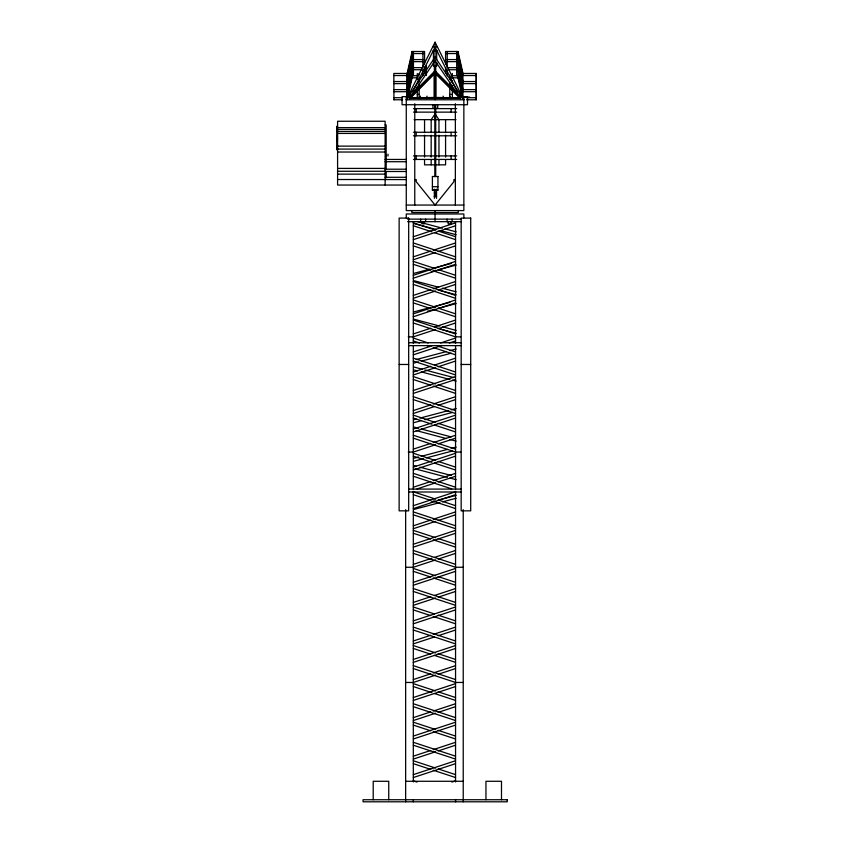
<?xml version="1.0" encoding="UTF-8"?>
<svg xmlns="http://www.w3.org/2000/svg" width="844" height="844" viewBox="0 0 844 844"><rect width="100%" height="100%" fill="white"/><g stroke="black" fill="none" stroke-linecap="round" stroke-linejoin="round"><path stroke-width="1.27" d="M407.219 73.133L407.146 99.782L407.146 73.46L412.115 51.495L424.553 51.495L424.553 64.049M407.146 97.714L412.115 75.738L416.989 75.738M407.42 98.558L412.115 77.817L412.115 51.495M419.858 98.558L420.407 96.121M426.463 98.558L427.022 96.121M435.061 42.2L406.27 99.782L463.852 99.782L435.061 42.2L435.061 99.782M412.727 91.732L435.061 47.053L457.406 91.732M412.674 93.906L435.061 60.757L457.459 93.906M435.24 113.697L431.168 119.658L431.168 132.571M409.783 98.695L434.164 74.156M413.317 236.731L455.549 222.837M413.317 239.643L455.549 225.759M413.317 256.829L430.714 251.111M433.194 250.299L455.549 242.945M413.317 259.752L435.673 252.398M438.163 251.575L455.549 245.857M413.317 275.292L455.549 261.397M413.317 278.203L455.549 264.309M413.317 295.389L430.714 289.671M433.194 288.859L455.549 281.506M413.317 298.301L435.673 290.948M438.163 290.136L455.549 284.417M413.317 313.841L455.549 299.958M413.317 316.753L455.549 302.869M413.317 333.95L430.714 328.232M434.438 327.008L455.549 320.055M435.673 329.508L413.317 336.861L408.201 336.861M438.163 328.696L455.549 322.978M413.317 351.927L431.949 345.797M440.642 342.938L455.549 338.043M413.317 354.839L441.887 345.449M449.335 342.991L455.549 340.955M413.317 372.035L430.714 366.317M434.438 365.083L455.549 358.141M413.317 374.947L435.673 367.594M438.163 366.781L455.549 361.053M413.317 390.487L455.549 376.593M413.317 393.399L455.549 379.515M413.317 410.585L430.714 404.867M433.194 404.054L455.549 396.701M413.317 413.507L434.438 406.555M438.163 405.331L455.549 399.613M413.317 429.037L455.549 415.153M413.317 431.959L455.549 418.065M413.317 449.145L430.714 443.427M433.194 442.615L455.549 435.261M435.673 444.704L413.317 452.057L408.201 452.057M438.163 443.891L455.549 438.173M413.317 467.122L455.549 453.239M413.317 470.045L455.549 456.15M413.317 487.231L430.714 481.513M433.194 480.69L455.549 473.347M417.052 488.919L435.673 482.789M438.163 481.977L455.549 476.259M413.317 505.683L455.549 491.799M413.317 508.594L455.549 494.711M413.317 525.791L430.714 520.073M433.194 519.25L455.549 511.897M413.317 528.703L435.673 521.349M438.163 520.526L455.549 514.808M413.317 544.243L455.549 530.348M413.317 547.155L455.549 533.271M413.317 564.341L431.949 558.222M434.438 557.399L455.549 550.457M435.673 559.91L413.317 567.263L405.647 567.263M438.163 559.087L455.549 553.369M413.317 582.328L455.549 568.434M413.317 585.24L455.549 571.346M413.317 602.426L430.714 596.708M434.438 595.484L455.549 588.542M413.317 605.338L435.673 597.985M438.163 597.172L455.549 591.454M413.317 620.878L455.549 606.994M413.317 623.8L455.549 609.906M413.317 640.986L430.714 635.268M433.194 634.445L455.549 627.103M413.317 643.898L434.438 636.956M438.163 635.732L455.549 630.014M413.317 659.438L455.549 645.554M413.317 662.35L455.549 648.466M413.317 679.547L430.714 673.828M433.194 673.006L455.549 665.652M435.673 675.105L413.317 682.458L405.647 682.458M438.163 674.282L455.549 668.564M413.317 697.524L455.549 683.64M413.317 700.436L455.549 686.552M413.317 717.632L430.714 711.903M433.194 711.091L455.549 703.738M413.317 720.544L435.673 713.191M438.163 712.368L455.549 706.65M413.317 736.084L455.549 722.19M413.317 738.996L455.549 725.101M413.317 756.182L430.714 750.464M433.194 749.651L455.549 742.298M413.317 759.094L435.673 751.74M438.163 750.928L455.549 745.21M413.317 774.634L455.549 760.75M413.317 777.546L455.549 763.662M451.825 782.082L455.549 780.848M413.676 273.403L429.923 269.109M432.423 268.445L451.171 263.486M431.178 271.694L434.924 270.692M438.68 269.7L456.171 265.079M413.676 311.963L429.923 307.659M433.679 306.667L449.926 302.374M427.423 311.236L434.924 309.252M438.68 308.26L456.171 303.629M416.176 359.565L446.17 351.632M449.926 350.64L456.171 348.983M413.676 363.142L418.677 361.823M421.177 361.158L451.171 353.225M413.676 419.774L416.176 419.109M419.932 418.118L448.67 410.511M451.171 409.857L456.171 408.528M413.676 422.686L421.177 420.702M424.922 419.711L452.426 412.442M413.676 458.334L418.677 457.005M421.177 456.351L447.425 449.398M451.171 448.407L456.171 447.088M413.676 461.246L423.677 458.598M426.178 457.933L452.426 450.991M431.178 501.969L434.924 500.977M438.68 499.986L456.171 495.354M413.676 509.512L439.924 502.57M442.425 501.906L456.171 498.266M437.941 176.501L437.941 190.143L432.402 190.143L432.402 176.501M434.407 189.657L432.402 190.1L437.941 190.1L436.506 189.657M432.634 47.053L437.487 47.053M432.634 51.284L437.487 51.284M466.595 99.782L476.29 99.782L476.29 73.46L462.987 73.46L458.007 51.495L445.579 51.495L445.579 64.049M424.553 53.562L412.115 53.562L407.146 75.538L393.842 75.538M445.579 53.562L458.007 53.562L462.987 75.538L476.29 75.538M424.553 59.576L412.115 59.576L407.146 81.541L393.842 81.541M445.579 59.576L458.007 59.576L462.987 81.541L476.29 81.541M424.553 61.644L412.115 61.644L407.146 83.619L393.842 83.619M445.579 61.644L458.007 61.644L462.987 83.619L476.29 83.619M421.715 69.725L412.115 69.725L407.146 91.701L393.842 91.701M422.907 69.725L424.553 69.725M445.579 69.725L447.225 69.725M448.407 69.725L458.007 69.725L462.987 91.701L476.29 91.701M407.146 73.46L393.842 73.46L393.937 99.782M425.555 74.852L426.178 74.852L426.178 73.08M451.962 75.738L458.007 75.738L462.987 97.714M412.115 77.817L417.094 77.817M451.793 77.817L458.007 77.817L462.343 96.954M393.842 89.622L407.146 89.622L412.115 67.657L422.907 67.657L422.907 51.495M476.29 89.622L462.987 89.622L458.007 67.657L447.225 67.657L447.225 51.495M417.284 94.412L419.141 94.412M449.799 94.412L452.352 94.412M463.525 97.102L469.57 97.102M411.081 97.609L459.052 97.609M393.842 97.714L402.335 97.714M466.595 97.714L476.29 97.714M411.081 98.178L459.052 98.178M393.842 99.782L402.546 99.782M413.465 108.612L456.709 108.612M413.465 112.136L456.709 112.136M414.109 119.658L456.024 119.658M385.128 124.923L386.172 124.923L386.172 168.8M336.745 126.811L337.589 126.811M336.745 127.286L337.589 127.286M337.589 127.623L385.128 127.623M336.745 129.406L385.128 129.48M336.745 130.451L337.589 130.451M337.589 131.453L385.128 131.453M413.465 132.265L456.709 132.265M337.589 133.426L385.128 133.426M413.465 135.789L456.709 135.789M336.745 136.211L337.589 136.211M336.745 138.258L337.589 138.258M336.745 138.796L337.589 138.796M336.745 140.843L337.589 140.843M336.745 145.727L337.589 145.727M337.589 146.128L385.128 146.128M336.745 146.677L337.589 146.677M336.745 146.782L337.589 146.782M337.589 149.093L385.128 149.093M336.745 149.261L337.589 149.261M337.589 152.025L385.128 152.025M413.465 155.918L456.709 155.918M385.128 159.442L406.27 159.442M413.465 159.442L456.709 159.442M385.128 161.721L406.27 161.721M337.589 168.41L385.128 168.41M385.128 169.211L406.27 169.211M337.589 171.269L385.128 171.269M385.128 171.49L406.27 171.49M337.589 174.128L385.128 174.128M432.402 176.512L437.941 176.512M385.128 177.293L406.27 177.293M337.589 179.519L406.27 179.572M414.773 179.572L416.208 179.572L416.208 181.65L435.061 205.06L453.924 181.65L453.924 179.572L455.359 179.572M406.27 185.047L337.589 185.047L337.589 121.251L385.128 121.251L385.128 185.047M432.402 186.714L437.941 186.714M434.407 192.073L436.506 192.01M434.407 192.559L436.506 192.559M434.407 193.677L436.506 193.677M434.407 195.196L436.506 195.059M434.407 196.272L436.506 196.272M434.407 196.441L436.506 196.452M434.407 196.631L436.506 196.631M406.27 205.06L463.852 205.06M407.578 219.134L461.246 219.134M407.578 221.666L461.246 221.666M460.666 336.861L455.549 336.861L413.317 322.978M408.675 342.717L461.172 342.717M408.675 345.629L461.172 345.629M399.138 364.471L408.675 364.471M461.172 364.471L470.709 364.471M460.666 452.057L455.549 452.057L413.317 438.173M408.675 489.087L461.172 489.087M408.675 491.999L461.172 491.999M463.229 567.263L455.549 567.263L413.317 553.369M463.229 682.458L455.549 682.458L413.317 668.564M405.647 781.28L463.229 781.28M417.432 221.592L442.425 228.207M444.925 228.861L456.171 231.847M413.676 223.512L436.179 229.462M439.924 230.454L456.171 234.759M413.676 280.619L438.68 287.224M442.425 288.215L456.171 291.855M438.68 290.146L456.171 294.767M413.676 319.169L439.924 326.111M442.425 326.776L456.171 330.415M439.924 329.033L456.171 333.327M413.676 366.971L422.433 369.282M424.922 369.946L453.671 377.553M413.676 369.883L417.432 370.875M421.177 371.866L449.926 379.473M452.426 380.138L456.171 381.129M413.676 426.98L418.677 428.309M421.177 428.974L451.171 436.907M416.176 430.556L446.17 438.5M449.926 439.492L456.171 441.138M413.676 465.54L416.176 466.204M419.932 467.196L451.171 475.457M414.931 468.789L447.425 477.387M449.926 478.042L456.171 479.698M413.317 222.837L435.673 230.19M438.163 231.013L455.549 236.731M413.317 225.759L431.949 231.878M434.438 232.701L455.549 239.643M413.317 242.945L455.549 256.829M413.317 245.857L455.549 259.752M413.317 261.397L435.673 268.751M438.163 269.563L455.549 275.292M413.317 264.309L430.714 270.027M433.194 270.85L455.549 278.203M413.317 281.506L455.549 295.389M413.317 284.417L455.549 298.301M413.317 299.958L435.673 307.311M438.163 308.123L455.549 313.841M413.317 302.869L430.714 308.587M433.194 309.4L455.549 316.753M413.317 320.055L455.549 333.95M413.317 338.043L428.224 342.938M438.163 346.209L455.549 351.927M413.317 340.955L419.531 342.991M426.98 345.449L429.469 346.262M433.194 347.485L455.549 354.839M413.317 358.141L455.549 372.035M413.317 361.053L455.549 374.947M413.317 376.593L435.673 383.946M438.163 384.769L455.549 390.487M413.317 379.515L430.714 385.233M433.194 386.046L455.549 393.399M413.317 396.701L455.549 410.585M413.317 399.613L455.549 413.507M413.317 415.153L435.673 422.506M438.163 423.319L455.549 429.037M413.317 418.065L431.949 424.194M434.438 425.007L455.549 431.959M413.317 435.261L455.549 449.145M413.317 453.239L435.673 460.592M438.163 461.404L455.549 467.122M413.317 456.15L431.949 462.28M434.438 463.092L455.549 470.045M413.317 473.347L455.549 487.231M413.317 476.259L451.825 488.919M413.317 491.799L435.673 499.152M438.163 499.964L455.549 505.683M413.317 494.711L430.714 500.429M433.194 501.241L455.549 508.594M413.317 511.897L455.549 525.791M413.317 514.808L455.549 528.703M413.317 530.348L435.673 537.702M438.163 538.525L455.549 544.243M413.317 533.271L430.714 538.989M433.194 539.801L455.549 547.155M413.317 550.457L455.549 564.341M413.317 568.434L435.673 575.787M438.163 576.61L455.549 582.328M413.317 571.346L430.714 577.064M433.194 577.887L455.549 585.24M413.317 588.542L455.549 602.426M413.317 591.454L455.549 605.338M413.317 606.994L434.438 613.936M438.163 615.16L455.549 620.878M413.317 609.906L430.714 615.624M433.194 616.447L455.549 623.8M413.317 627.103L455.549 640.986M413.317 630.014L455.549 643.898M413.317 645.554L435.673 652.908M438.163 653.72L455.549 659.438M413.317 648.466L430.714 654.184M434.438 655.408L455.549 662.35M413.317 665.652L455.549 679.547M413.317 683.64L435.673 690.983M438.163 691.806L455.549 697.524M413.317 686.552L431.949 692.671M434.438 693.494L455.549 700.436M413.317 703.738L455.549 717.632M413.317 706.65L455.549 720.544M413.317 722.19L435.673 729.543M438.163 730.366L455.549 736.084M413.317 725.101L430.714 730.82M433.194 731.642L455.549 738.996M413.317 742.298L455.549 756.182M413.317 745.21L455.549 759.094M413.317 760.75L435.673 768.103M438.163 768.916L455.549 774.634M413.317 763.662L430.714 769.38M433.194 770.203L455.549 777.546M413.317 780.848L417.052 782.082M435.968 74.156L460.349 98.695M434.892 113.697L438.964 119.658L438.964 132.571M462.913 99.455L462.913 73.133M449.725 96.121L450.274 98.558M443.111 96.121L443.659 98.558M501.494 799.732L501.494 781.28L485.954 781.28L485.954 799.732M476.195 73.46L476.195 99.782M463.852 217.847L463.852 213.986L406.27 213.986L406.27 217.847M463.229 509.66L463.229 801.8M458.303 210.589L458.303 212.53L411.83 212.53L411.83 210.589M458.007 51.495L458.092 78.165M456.688 51.495L456.688 75.738M455.549 221.666L455.549 343.402M455.549 346.029L455.549 489.172M455.549 491.335L455.549 781.945M455.549 799.732L455.549 801.8M455.359 103.706L455.359 205.06M452.352 73.481L452.352 78.429M452.352 80.613L452.352 82.585M452.352 85.771L452.352 88.947M452.352 89.939L452.352 98.052M452.11 219.134L452.11 221.666M451.118 108.612L451.118 112.136M451.118 132.265L451.118 135.789M451.118 155.918L451.118 159.442M450.949 221.666L450.949 223.797L448.153 223.797L448.153 221.666M449.799 75.127L449.799 79.621M449.799 82.585L449.799 98.052M447.225 70.928L447.225 75.738M447.077 219.134L447.077 221.666M445.579 67.657L445.579 73.333M445.579 119.658L445.579 132.571M445.579 135.156L445.579 157.1M445.579 159.685L445.579 164.844L424.553 164.844L424.553 159.685M438.964 135.156L438.964 157.1M438.964 159.685L438.964 164.844M437.709 104.719L437.709 108.401L432.93 108.401L432.93 104.719M436.686 50.788L436.686 59.734M436.686 62.287L436.686 66.127L433.447 66.127L433.447 50.788M436.506 189.193L436.506 198.329M435.736 71.983L435.736 65.537L434.396 65.537L434.396 71.983M435.704 105.067L435.704 176.554M435.314 106.228L435.314 108.401M435.061 114.974L435.061 120.217M435.061 210.589L435.061 212.53M435.061 213.986L435.061 221.666M434.829 105.067L434.829 176.554M434.407 189.193L434.407 198.329M431.168 135.156L431.168 157.1M431.168 159.685L431.168 164.844M426.389 75.274L426.389 66.054L426.178 70.97M425.555 72.204L425.355 66.054L425.355 75.274M425.587 219.134L425.587 221.666M424.553 67.657L424.553 73.333M424.553 119.658L424.553 132.571M424.553 135.156L424.553 157.1M424.173 221.666L424.173 223.797L422.084 223.797L422.084 221.666M422.907 70.928L422.907 75.738M420.671 219.134L420.671 221.666M419.141 73.481L419.141 75.127M419.141 77.078L419.141 81.604M419.141 83.081L419.141 98.052M417.284 73.481L417.284 79.621M417.284 86.826L417.284 98.052M416.208 108.612L416.208 112.136M416.208 132.265L416.208 135.789M416.208 155.918L416.208 159.442M414.773 103.706L414.773 205.06M413.444 51.495L413.444 75.738M413.317 221.666L413.317 343.402M413.317 346.029L413.317 489.172M413.317 491.335L413.317 781.945M413.317 799.732L413.317 801.8M412.041 51.843L412.041 78.165M405.647 509.66L405.647 801.8M388.746 799.732L388.746 781.28L373.206 781.28L373.206 799.732M388.018 154.188L388.018 156.024M386.436 154.515L386.436 155.697M386.172 171.364L386.172 177.841M336.745 126.273L336.745 149.81M435.061 57.17L406.27 99.782L435.061 70.812L463.852 99.782L435.061 57.17M434.09 73.365L409.741 97.872L434.09 97.493L434.09 73.365M406.27 96.67L402.06 96.67L402.06 104.719L467.492 104.719L467.492 96.67L463.852 96.67L463.852 210.589L406.27 210.589L406.27 96.67M337.589 148.565L336.745 148.565L337.589 148.692M408.675 218.1L399.138 218.1L399.138 510.842L408.675 510.842L408.675 218.1M470.709 218.1L461.172 218.1L461.172 510.842L470.709 510.842L470.709 218.1M507.255 799.732L363.057 799.732L363.057 801.8L507.255 801.8L507.255 799.732M460.391 97.872L436.042 97.493L436.042 73.365L460.391 97.872"/></g></svg>
